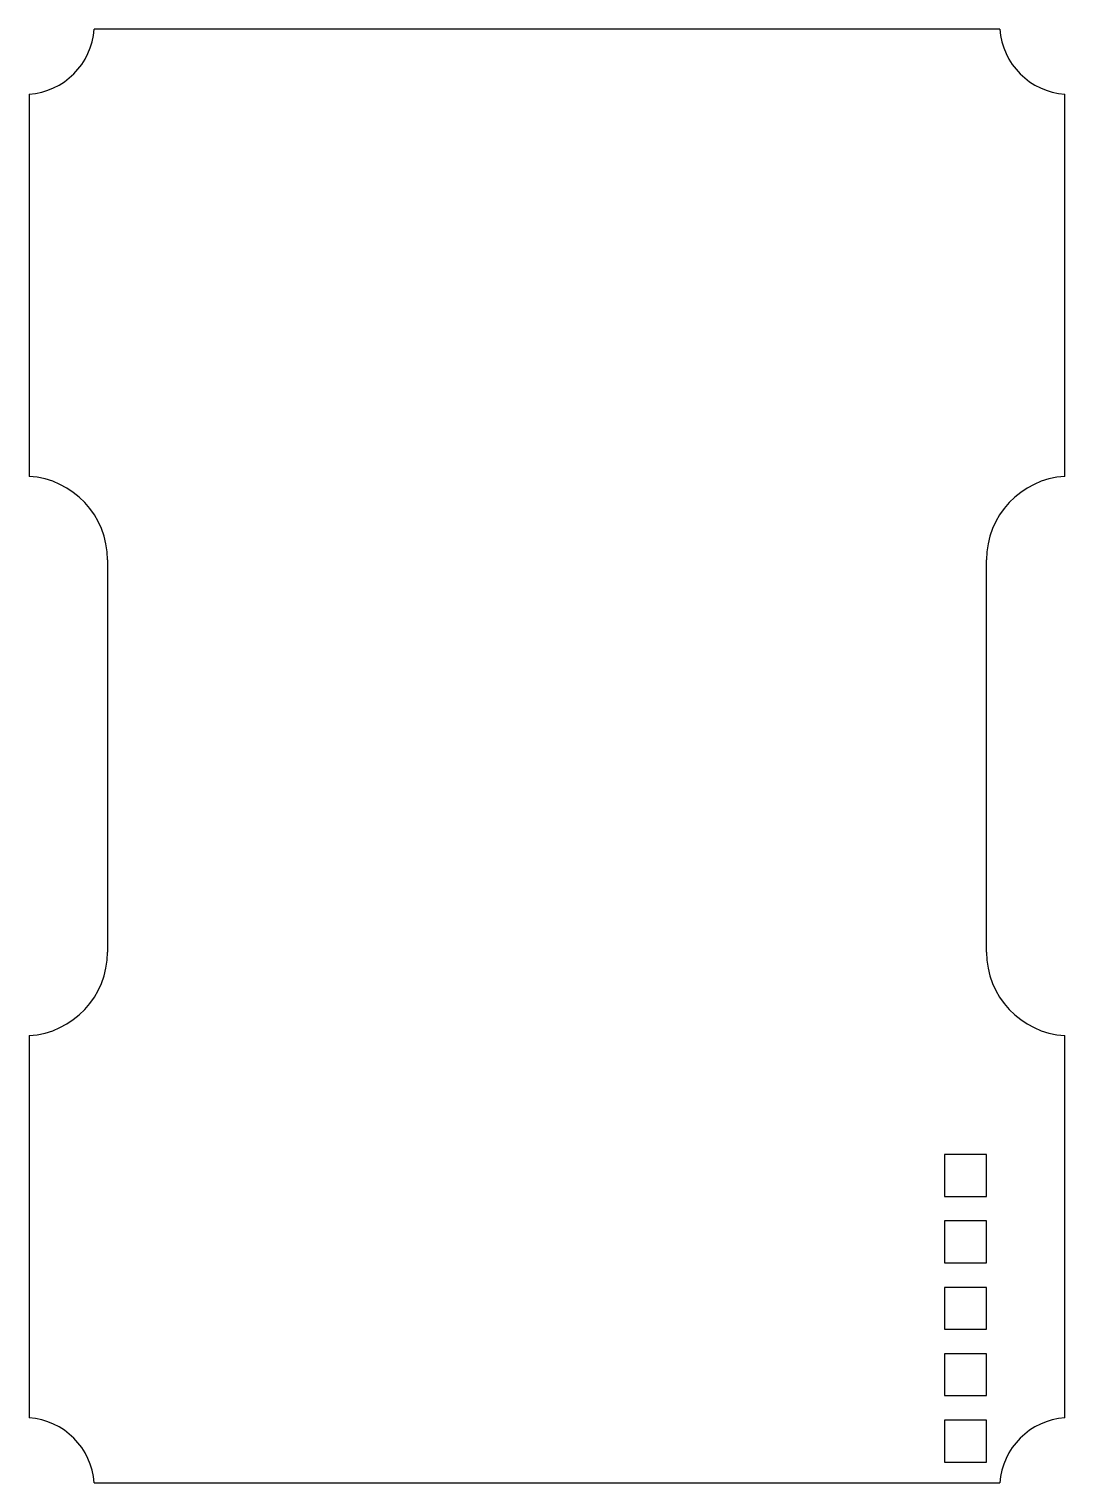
# Model space of a CAD drawing. Header units: millimetres. Extents: x -19.8 to 19.8, y -27.8 to 27.8.
import ezdxf

# ---------------------------------------------------------------- set-up
doc = ezdxf.new("R2010")
doc.units = ezdxf.units.MM

msp = doc.modelspace()

# ---------------------------------------------------------------- linework, layer by layer
at = {"color": 7, "linetype": 'Continuous', "lineweight": 25}
for p, q in [((17.307, 27.8), (-17.307, 27.8)), ((-19.8, 25.307), (-19.8, 10.694)), ((19.8, 10.694), (19.8, 25.307)), ((-16.8, 7.5), (-16.8, -7.5)), ((16.8, -7.5), (16.8, 7.5)), ((-19.8, -10.694), (-19.8, -25.307)), ((19.8, -25.307), (19.8, -10.694)), ((16.8, -15.24), (15.2, -15.24)), ((15.2, -15.24), (15.2, -16.84)), ((16.8, -16.84), (16.8, -15.24)), ((15.2, -16.84), (16.8, -16.84)), ((15.2, -17.78), (15.2, -19.38)), ((16.8, -17.78), (15.2, -17.78)), ((16.8, -19.38), (16.8, -17.78)), ((15.2, -19.38), (16.8, -19.38)), ((16.8, -20.32), (15.2, -20.32)), ((15.2, -20.32), (15.2, -21.92)), ((16.8, -21.92), (16.8, -20.32)), ((15.2, -21.92), (16.8, -21.92)), ((16.8, -22.86), (15.2, -22.86)), ((15.2, -22.86), (15.2, -24.46)), ((16.8, -24.46), (16.8, -22.86)), ((15.2, -24.46), (16.8, -24.46)), ((16.8, -25.4), (15.2, -25.4)), ((15.2, -25.4), (15.2, -27)), ((16.8, -27), (16.8, -25.4)), ((15.2, -27), (16.8, -27)), ((-17.307, -27.8), (17.307, -27.8))]:
    msp.add_line(p, q, dxfattribs=at)
for centre, radius, start, end in [((-20, 28), 2.7, 274.248, 355.752), ((20, 28), 2.7, 184.248, 265.752), ((-20, 7.5), 3.2, 0, 86.4167), ((20, 7.5), 3.2, 93.5833, 180), ((-20, -7.5), 3.2, 273.5833, 0), ((20, -7.5), 3.2, 180, 266.4167), ((-20, -28), 2.7, 4.248, 85.752), ((20, -28), 2.7, 94.248, 175.752)]:
    msp.add_arc(centre, radius, start, end, dxfattribs=at)

doc.saveas('drawing.dxf')
